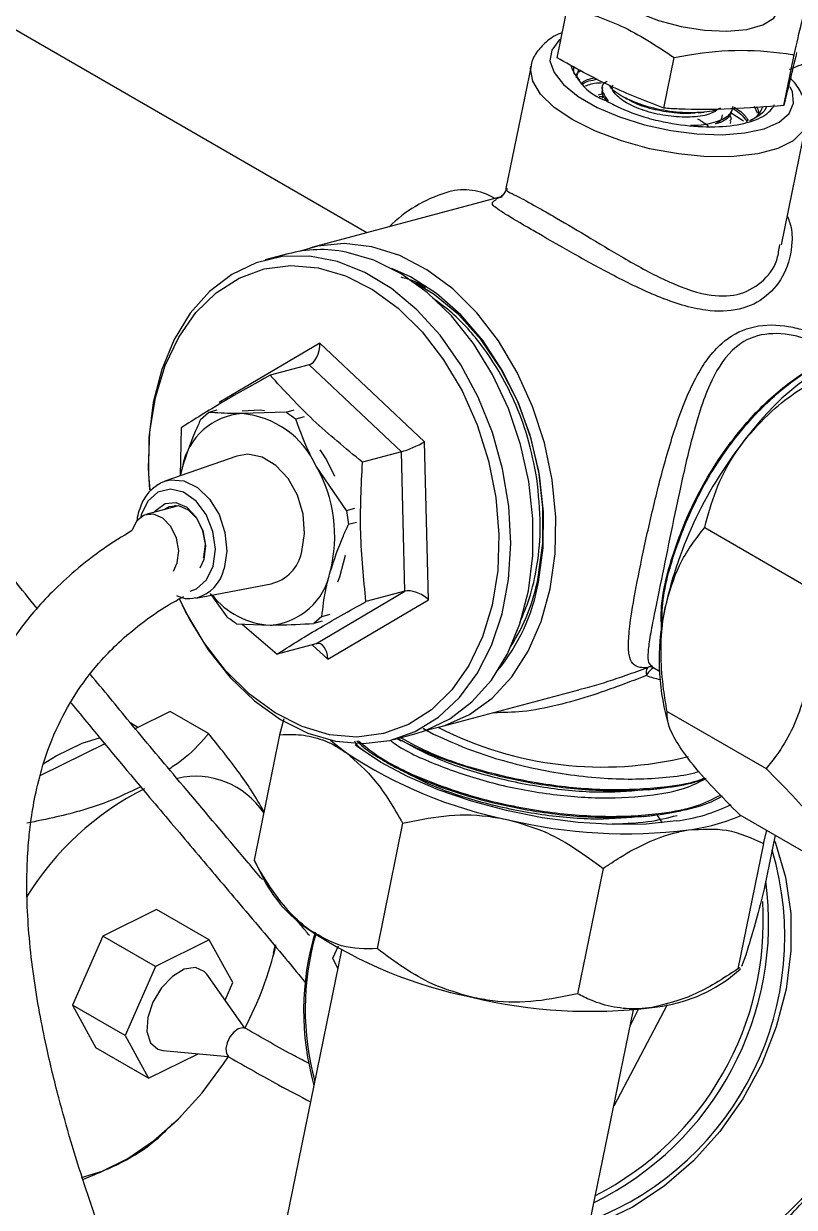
# Model space of a CAD drawing. Extents: x 75 to 2075, y 25 to 1460.
# Drawn here: x 1608.7 to 1666.9, y 854.8 to 944.3 of the extents above; entities that cross this region are included whole.
import ezdxf

# ---------------------------------------------------------------- set-up
doc = ezdxf.new("R2010")
doc.units = 0
doc.header["$LTSCALE"] = 5
doc.linetypes.add('SLD-KATı', pattern=[0])
doc.layers.get('0').update_dxf_attribs({"linetype": 'CONTINUOUS'})

msp = doc.modelspace()

# ---------------------------------------------------------------- linework, layer by layer
at = {"color": 7, "linetype": 'SLD-KATı'}
for p, q in [((1634.591, 928.459), (1577.08, 961.66)), ((1648.95, 941.68), (1649.734, 945.511)), ((1657.022, 937.868), (1657.806, 941.699)), ((1666.071, 938.065), (1666.855, 941.896)), ((1646.988, 941.063), (1645.093, 931.804)), ((1650.473, 940.334), (1650.598, 940.806)), ((1652.394, 939.426), (1652.366, 939.286)), ((1652.129, 938.74), (1652.446, 938.761)), ((1652.39, 938.623), (1652.454, 938.767)), ((1662.036, 937.578), (1663.044, 936.906)), ((1663.849, 938.012), (1664.073, 937.514)), ((1662.048, 936.722), (1662.077, 936.862)), ((1665.911, 927.54), (1667.806, 936.803)), ((1644.793, 931.192), (1630.323, 927.316)), ((1644.244, 931.045), (1644.025, 931.172)), ((1665.75, 927.388), (1665.786, 927.566)), ((1628.616, 926.859), (1626.908, 926.402)), ((1631.035, 920.116), (1623.428, 915.622)), ((1638.94, 912.67), (1631.035, 920.116)), ((1630.217, 918.483), (1627.28, 917.696)), ((1637.192, 911.913), (1630.217, 918.483)), ((1622.028, 914.348), (1622.632, 914.883)), ((1623.247, 915.048), (1622.632, 914.883)), ((1628.477, 914.913), (1625.175, 914.797)), ((1628.477, 914.913), (1629.092, 915.078)), ((1629.836, 914.549), (1629.221, 914.384)), ((1620.568, 913.73), (1620.476, 910.089)), ((1639.238, 900.73), (1638.94, 912.67)), ((1624.759, 911.584), (1619.313, 909.683)), ((1637.192, 911.913), (1634.255, 911.126)), ((1637.454, 901.377), (1637.192, 911.913)), ((1620.645, 910.777), (1620.476, 910.095)), ((1620.645, 910.777), (1620.478, 910.09)), ((1633.057, 907.476), (1630.76, 910.829)), ((1619.02, 909.558), (1619.313, 909.683)), ((1620.367, 907.826), (1617.899, 907.165)), ((1620.119, 907.846), (1619.914, 907.705)), ((1633.057, 907.476), (1633.673, 907.641)), ((1633.057, 907.476), (1633.198, 906.412)), ((1633.814, 906.577), (1633.198, 906.412)), ((1660.103, 906.188), (1667.589, 901.867)), ((1621.676, 900.862), (1627.343, 901.938)), ((1622.735, 901.209), (1623.997, 899.436)), ((1630.741, 897.411), (1637.454, 901.377)), ((1631.63, 896.235), (1639.238, 900.73)), ((1637.454, 901.377), (1634.518, 900.591)), ((1624.741, 898.908), (1627.285, 898.821)), ((1625.158, 898.893), (1627.805, 896.625)), ((1631.19, 899.473), (1630.586, 898.938)), ((1631.202, 899.102), (1630.586, 898.938)), ((1631.19, 899.473), (1631.805, 899.638)), ((1630.741, 897.411), (1627.805, 896.625)), ((1656.14, 895.656), (1656.679, 895.345)), ((1640.026, 891.093), (1650.604, 893.927)), ((1619.731, 892.289), (1617.091, 890.987)), ((1622.628, 890.616), (1619.731, 892.289)), ((1628.322, 891.735), (1627.997, 890.532)), ((1657.141, 892.144), (1657.376, 891.292)), ((1657.26, 892.296), (1664.746, 887.975)), ((1617.289, 891.084), (1616.748, 891.397)), ((1638.803, 891.01), (1639.617, 890.587)), ((1638.828, 891.018), (1639.617, 890.587)), ((1614.79, 889.852), (1609.918, 887.45)), ((1627.997, 890.532), (1626.059, 881.064)), ((1636.611, 890.179), (1638.319, 890.636)), ((1636.875, 890.249), (1637.181, 890.072)), ((1610.141, 888.342), (1611.109, 888.946)), ((1662.752, 884.482), (1670.238, 880.161)), ((1637.288, 883.84), (1635.351, 874.373)), ((1664.546, 882.304), (1664.81, 883.295)), ((1665.435, 882.934), (1664.607, 878.892)), ((1664.546, 882.304), (1662.609, 872.836)), ((1626.059, 881.064), (1626.085, 881.055)), ((1626.063, 881.044), (1627.003, 879.227)), ((1652.428, 880.432), (1650.49, 870.965)), ((1618.705, 877.33), (1614.633, 875.322)), ((1622.683, 875.034), (1618.705, 877.33)), ((1629.854, 876.077), (1629.461, 876.304)), ((1614.633, 875.322), (1612.341, 870.098)), ((1618.611, 873.026), (1614.633, 875.322)), ((1622.683, 875.034), (1618.611, 873.026)), ((1624.461, 871.817), (1622.683, 875.034)), ((1632.68, 874.261), (1617.712, 801.111)), ((1627.493, 873.746), (1627.57, 874.03)), ((1627.526, 874.04), (1627.646, 874.574)), ((1632.012, 873.66), (1632.447, 874.58)), ((1663.204, 873.89), (1662.873, 873.01)), ((1618.611, 873.026), (1616.318, 867.802)), ((1632.398, 872.879), (1632.012, 873.66)), ((1661.896, 872.087), (1662.821, 872.85)), ((1662.754, 872.932), (1662.609, 872.836)), ((1625.358, 868.375), (1622.493, 872.431)), ((1623.873, 870.477), (1624.461, 871.817)), ((1612.341, 870.098), (1614.12, 866.881)), ((1616.318, 867.802), (1612.341, 870.098)), ((1647.992, 836.853), (1654.724, 869.75)), ((1616.318, 867.802), (1618.097, 864.585)), ((1618.097, 864.585), (1614.12, 866.881)), ((1619.172, 866.677), (1624.116, 866.225)), ((1618.097, 864.585), (1621.843, 866.433)), ((1619.976, 861.129), (1620.533, 861.69))]:
    msp.add_line(p, q, dxfattribs=at)
at = {"color": 8, "linetype": 'SLD-KATı'}
for p, q in [((1617.54, 907.136), (1617.497, 906.977)), ((1630.461, 897.336), (1631.63, 896.235)), ((1657.261, 870.129), (1653.233, 862.464)), ((1654.488, 868.598), (1655.114, 869.791))]:
    msp.add_line(p, q, dxfattribs=at)
at = {"color": 7, "linetype": 'SLD-KATı', "flags": 128}
for points in [[(1652.841, 946.625), (1653.772, 945.834), (1655.059, 945.106), (1656.615, 944.491), (1658.333, 944.031), (1660.097, 943.756), (1661.785, 943.686), (1663.284, 943.826), (1664.491, 944.165), (1665.323, 944.681), (1665.725, 945.339), (1665.668, 946.093), (1665.156, 946.893), (1664.225, 947.683), (1662.938, 948.411), (1662.127, 948.759)], [(1648.433, 901.551), (1648.801, 904.201), (1648.85, 906.967), (1648.579, 909.787), (1647.993, 912.592), (1647.107, 915.319), (1645.941, 917.901), (1644.523, 920.281), (1642.886, 922.4), (1641.068, 924.21), (1639.111, 925.669), (1637.063, 926.741), (1634.97, 927.403), (1632.882, 927.638), (1630.848, 927.441), (1629.48, 927.047)], [(1632.214, 890.041), (1634.298, 889.858), (1636.323, 890.106), (1638.24, 890.781), (1640.006, 891.866), (1641.578, 893.336), (1642.921, 895.156), (1644.001, 897.285), (1644.795, 899.671), (1645.283, 902.259), (1645.454, 904.989), (1645.305, 907.796), (1644.837, 910.615), (1644.064, 913.379), (1643.001, 916.024), (1641.676, 918.487), (1640.118, 920.712), (1638.364, 922.645), (1636.455, 924.242), (1634.436, 925.465), (1632.354, 926.286), (1630.259, 926.685), (1628.198, 926.652), (1626.222, 926.189), (1624.374, 925.307), (1622.7, 924.025), (1621.239, 922.375), (1620.024, 920.395), (1619.084, 918.131), (1618.441, 915.636), (1618.11, 912.97), (1618.099, 910.193), (1618.187, 909.047)], [(1638.319, 890.636), (1639.005, 890.848), (1640.852, 891.731), (1642.526, 893.012), (1643.988, 894.662), (1645.203, 896.642), (1646.143, 898.906), (1646.786, 901.401), (1647.116, 904.068), (1647.127, 906.844), (1646.818, 909.666), (1646.195, 912.465), (1645.275, 915.178), (1644.077, 917.739), (1642.631, 920.09), (1640.97, 922.175), (1639.133, 923.946), (1637.164, 925.36), (1635.108, 926.385), (1633.013, 926.996)], [(1618.2, 909.037), (1618.101, 910.693), (1618.196, 913.421), (1618.613, 916.021), (1619.344, 918.427), (1620.37, 920.581), (1621.666, 922.429), (1623.2, 923.927), (1624.934, 925.036), (1626.826, 925.731), (1628.829, 925.993), (1630.894, 925.816), (1632.969, 925.205), (1635.004, 924.175), (1636.948, 922.751), (1638.755, 920.968), (1640.378, 918.869), (1641.779, 916.508), (1642.923, 913.941), (1643.781, 911.233), (1644.332, 908.449), (1644.564, 905.659), (1644.47, 902.93), (1644.052, 900.331), (1643.321, 897.924), (1642.295, 895.771), (1640.999, 893.922), (1639.465, 892.425), (1637.731, 891.315), (1635.839, 890.621), (1633.836, 890.359), (1631.772, 890.535), (1631.772, 890.535)], [(1647.549, 902.061), (1647.902, 904.664), (1647.926, 907.385), (1647.62, 910.153), (1646.991, 912.896), (1646.056, 915.544), (1644.84, 918.028), (1643.373, 920.283), (1641.694, 922.251), (1639.846, 923.881), (1637.876, 925.131), (1636.459, 925.76)], [(1647.534, 902.431), (1647.88, 905.009), (1647.89, 907.705), (1647.566, 910.444), (1646.915, 913.153), (1645.955, 915.758), (1644.713, 918.186), (1643.223, 920.373), (1641.525, 922.259), (1639.665, 923.791), (1638.267, 924.645)], [(1625.169, 915.016), (1626.517, 915.074), (1626.85, 915.024)], [(1629.667, 904.367), (1629.878, 905.733), (1629.765, 907.195), (1629.338, 908.622), (1628.635, 909.888), (1627.718, 910.881), (1626.669, 911.511), (1625.581, 911.724), (1624.759, 911.584)], [(1631.042, 912.046), (1631.526, 911.294), (1632.146, 910.059)], [(1622.244, 903.893), (1622.271, 903.983), (1622.382, 904.938), (1622.201, 905.942), (1621.757, 906.844), (1621.115, 907.505), (1620.376, 907.825), (1619.65, 907.755), (1619.274, 907.534)], [(1619.967, 902.898), (1620.265, 903.53), (1620.37, 904.439), (1620.198, 905.396), (1619.774, 906.254), (1619.164, 906.884), (1618.459, 907.189), (1617.768, 907.122), (1617.195, 906.695), (1616.828, 905.971)], [(1632.938, 904.062), (1632.508, 902.428), (1632.36, 902.066)], [(1639.162, 890.905), (1640.483, 891.228), (1642.348, 892.062), (1644.045, 893.297), (1645.534, 894.905), (1646.78, 896.848), (1647.754, 899.081), (1648.433, 901.551)], [(1620.42, 900.768), (1621.149, 899.298), (1622.595, 896.947), (1624.256, 894.862), (1626.093, 893.092), (1628.063, 891.678), (1630.119, 890.653), (1632.214, 890.041)], [(1631.772, 890.535), (1629.697, 891.146), (1627.662, 892.177), (1625.717, 893.601), (1623.911, 895.384), (1622.287, 897.482), (1620.886, 899.843), (1620.424, 900.789)], [(1611.109, 888.946), (1613.073, 889.892), (1614.47, 890.329)], [(1631.835, 890.12), (1632.018, 889.963), (1633.046, 889.16)], [(1657.956, 884.015), (1655.672, 883.779), (1653.181, 883.74), (1650.547, 883.901), (1647.839, 884.256), (1645.126, 884.797), (1642.48, 885.509), (1639.968, 886.374), (1637.655, 887.37), (1635.603, 888.471), (1633.862, 889.648), (1633.691, 889.781)], [(1656.515, 884.427), (1656.647, 884.258), (1656.901, 883.879)], [(1665.359, 882.564), (1665.449, 882.334), (1666.212, 879.767), (1666.604, 877.036), (1666.616, 874.2), (1666.248, 871.319), (1665.509, 868.455), (1664.414, 865.668), (1662.986, 863.018), (1661.255, 860.561), (1659.259, 858.35), (1657.04, 856.432), (1654.646, 854.848), (1652.127, 853.631), (1651.367, 853.346)], [(1622.493, 872.431), (1622.3, 872.648), (1621.629, 872.94), (1620.789, 872.809), (1619.896, 872.273), (1619.07, 871.404), (1618.422, 870.32), (1618.039, 869.168), (1617.974, 868.101), (1618.236, 867.266), (1618.788, 866.774), (1619.172, 866.677)], [(1625.434, 868.341), (1625.206, 868.399), (1624.873, 868.313)], [(1624.873, 868.313), (1624.531, 868.067), (1624.231, 867.697), (1624.019, 867.26), (1623.928, 866.823), (1623.97, 866.453), (1624.14, 866.205), (1624.184, 866.176)], [(1613.038, 857.075), (1614.582, 857.563), (1616.53, 858.523), (1618.474, 859.854), (1620.361, 861.519), (1622.142, 863.473), (1623.765, 865.662), (1624.131, 866.223)]]:
    msp.add_lwpolyline(points, dxfattribs=at)
at = {"color": 8, "linetype": 'SLD-KATı', "flags": 128}
for points in [[(1649.238, 943.084), (1649.098, 942.971), (1648.546, 942.256), (1648.418, 941.437), (1648.722, 940.554), (1649.441, 939.647), (1650.543, 938.759), (1651.977, 937.932), (1653.675, 937.204), (1655.557, 936.608), (1657.536, 936.174), (1659.519, 935.921), (1661.414, 935.861), (1663.132, 935.997), (1664.592, 936.322), (1665.726, 936.822), (1666.482, 937.473), (1666.824, 938.245), (1666.735, 939.1), (1666.568, 939.479)], [(1667.815, 936.847), (1667.532, 936.149), (1666.785, 935.409), (1665.628, 934.823), (1664.11, 934.416), (1662.3, 934.207), (1660.275, 934.205), (1658.125, 934.409), (1655.942, 934.811), (1653.823, 935.393), (1651.861, 936.13), (1650.14, 936.989), (1648.737, 937.933), (1647.712, 938.921), (1647.11, 939.91), (1646.958, 940.855), (1646.983, 941.041)], [(1619.313, 909.683), (1619.724, 909.785), (1620.761, 909.717), (1621.787, 909.218), (1622.703, 908.337), (1623.419, 907.16), (1623.865, 905.803), (1623.996, 904.398), (1623.801, 903.083)], [(1621.237, 901.384), (1621.706, 901.565), (1622.47, 902.244), (1622.968, 903.28), (1623.138, 904.548), (1622.96, 905.896), (1622.455, 907.161), (1621.685, 908.191), (1620.743, 908.861), (1619.741, 909.09), (1618.801, 908.851), (1618.037, 908.172), (1617.54, 907.136), (1617.54, 907.136)], [(1618.553, 907.341), (1618.666, 907.492), (1619.339, 907.995), (1620.151, 908.073), (1620.979, 907.714), (1621.697, 906.975), (1622.194, 905.966), (1622.397, 904.842), (1622.273, 903.773), (1621.977, 903.111)], [(1672.878, 877.158), (1673.481, 874.502), (1673.705, 871.708), (1673.546, 868.834), (1673.007, 865.943), (1672.1, 863.096), (1670.844, 860.355), (1669.266, 857.778), (1667.4, 855.422), (1665.286, 853.336), (1662.97, 851.565), (1660.501, 850.147), (1657.932, 849.113), (1655.318, 848.484), (1654.564, 848.381)]]:
    msp.add_lwpolyline(points, dxfattribs=at)
at = {"color": 7, "linetype": 'SLD-KATı'}
for centre, radius, start, end in [((1654.032, 942.469), 4.257, 198.47851, 250.86987), ((1662.8, 938.588), 1.809, 293.47108, 340.43357), ((1643.719, 921.333), 10.631, 107.32183, 134.57106), ((1641.926, 927.261), 4.438, 61.7785, 108.00958), ((1631.11, 917.447), 9.737, 78.7308, 104.84337), ((1679.969, 900.714), 20.712, 108.61017, 143.5975), ((1625.523, 909.842), 4.967, 94.0137, 169.15361), ((1624.537, 907.984), 6.843, 24.56774, 84.64784), ((1687.389, 893.521), 30.984, 141.03425, 167.6595), ((1621.374, 905.526), 10.78, 345.57819, 29.46534), ((1626.63, 904.946), 3.091, 283.3312, 349.20654), ((1626.937, 903.776), 4.967, 274.0137, 349.15361), ((1632.981, 905.182), 14.811, 327.31208, 349.29609), ((1633.359, 904.576), 14.411, 320.35472, 349.94863), ((1627.604, 904.831), 6.019, 218.41196, 266.95996), ((1673.86, 896.186), 17.2, 166.69779, 193.5918), ((1656.423, 895.199), 0.752, 148.27572, 195.34177), ((1652.37, 915.119), 27.028, 242.76599, 283.89046), ((1652.095, 917.94), 34.513, 236.50045, 258.58071), ((1621.659, 881.248), 6.147, 33.41994, 103.09131), ((1627.807, 866.605), 22.238, 116.80874, 148.47925), ((1656.382, 896.769), 12.85, 277.03516, 296.45656), ((1654.182, 921.082), 38.032, 256.43631, 277.11289), ((1656.844, 898.536), 15.331, 277.67113, 293.04486), ((1643.139, 875.281), 23.014, 291.20832, 16.49847), ((1636.033, 884.476), 10.445, 210.16727, 236.71854), ((1641.392, 876.339), 23.546, 296.08304, 7.66267), ((1641.205, 876.472), 23.33, 297.14976, 3.59648), ((1650.664, 869.668), 20.855, 163.45979, 195.69432), ((1649.35, 904.524), 34.513, 236.50045, 258.58071), ((1601.979, 880.698), 26.442, 332.19233, 346.77616), ((1650.448, 869.8), 20.525, 164.0109, 195.3545), ((1655.042, 881.596), 11.722, 275.40436, 305.78302), ((1651.436, 907.666), 38.032, 256.43631, 277.11289)]:
    msp.add_arc(centre, radius, start, end, dxfattribs=at)
at = {"color": 8, "linetype": 'SLD-KATı'}
for centre, radius, start, end in [((1620.961, 903.673), 2.9, 284.26278, 348.27497), ((1656.88, 894.452), 1.303, 118.60462, 155.13201), ((1656.244, 894.568), 1.125, 96.93001, 114.18608)]:
    msp.add_arc(centre, radius, start, end, dxfattribs=at)
at = {"color": 7, "linetype": 'SLD-KATı'}
for centre, major_axis, ratio, start_param, end_param in [((1630.182, 919.888), (0.158, 1.42), 0.591262, 3.368742, 4.939538), ((1638.087, 912.442), (1.235, 0.552), 0.134954, 3.843197, 5.413993), ((1638.384, 900.501), (1.217, -0.675), 0.495875, 1.096341, 2.667138), ((1630.776, 896.006), (0.158, 1.42), 0.591262, 4.939538, 6.510334)]:
    msp.add_ellipse(centre, major_axis=major_axis, ratio=ratio, start_param=start_param, end_param=end_param, dxfattribs=at)
at = {"color": 8, "linetype": 'SLD-KATı'}
msp.add_ellipse((1652.25, 913.779), major_axis=(-7.489, 18.859), ratio=0.476644, start_param=2.746143, end_param=2.838304, dxfattribs=at)
at = {"color": 7, "linetype": 'SLD-KATı'}
for points, knots in [([(1609.67, 900.073), (1609.083, 900.802), (1607.152, 903.199), (1603.321, 908.129), (1598.606, 914.421), (1593.835, 921.177), (1589.318, 927.995), (1584.832, 935.388), (1581.099, 942.383), (1578.299, 948.465), (1576.328, 953.443), (1574.83, 958.057), (1573.878, 961.828), (1573.284, 964.961), (1572.901, 967.827), (1572.707, 970.813), (1572.755, 974.034), (1573.153, 977.526), (1574.084, 981.479), (1575.268, 984.008), (1575.91, 985.379)], [0, 0, 0, 0, 0.0274914, 0.0904776, 0.1825713, 0.2570064, 0.3319196, 0.4218573, 0.5111664, 0.5672561, 0.6235593, 0.6747957, 0.7183703, 0.7473588, 0.7784685, 0.8141746, 0.848871, 0.8908986, 0.9408561, 1, 1, 1, 1]), ([(1649.734, 945.511), (1651.1, 945.104), (1653.881, 944.277), (1656.482, 942.568), (1657.806, 941.699)], [0, 0, 0, 0, 0.491212, 1, 1, 1, 1]), ([(1666.855, 941.896), (1667.06, 942.77), (1667.476, 944.549), (1667.713, 945.448), (1667.833, 945.905)], [0, 0, 0, 0, 0.491212, 1, 1, 1, 1]), ([(1649.337, 943.57), (1649.289, 943.554), (1648.801, 943.391), (1648.123, 942.913), (1647.388, 942.116), (1647.011, 941.439), (1647.001, 941.064), (1647, 941.024)], [0, 0, 0, 0, 0.037405, 0.376972, 0.680498, 0.966002, 1, 1, 1, 1]), ([(1657.022, 937.868), (1655.66, 938.395), (1652.926, 939.451), (1650.279, 940.935), (1648.95, 941.68)], [0, 0, 0, 0, 0.497922, 1, 1, 1, 1]), ([(1657.806, 941.699), (1658.188, 941.77), (1659.884, 942.087), (1662.922, 942.365), (1665.513, 942.117), (1666.811, 941.903), (1666.855, 941.896)], [0, 0, 0, 0, 0.123629, 0.548167, 0.984801, 1, 1, 1, 1]), ([(1667.049, 942.074), (1666.865, 941.303), (1666.495, 939.753), (1666.213, 938.629), (1666.071, 938.065)], [0, 0, 0, 0, 0.497922, 1, 1, 1, 1]), ([(1666.508, 940.805), (1666.982, 940.992), (1667.933, 941.368), (1669.53, 941.836), (1671.3, 942.206), (1672.586, 942.279), (1673.235, 942.315)], [0, 0, 0, 0, 0.223518, 0.448621, 0.721723, 1, 1, 1, 1]), ([(1650.195, 941.02), (1650.176, 940.842), (1650.143, 940.513), (1650.508, 940.152), (1650.676, 939.987)], [0, 0, 0, 0, 0.5397364, 1, 1, 1, 1]), ([(1650.423, 940.163), (1650.411, 940.253), (1650.382, 940.475), (1650.616, 940.631), (1650.754, 940.723)], [0, 0, 0, 0, 0.407649, 1, 1, 1, 1]), ([(1650.742, 939.686), (1650.88, 939.818), (1651.107, 940.035), (1651.61, 940.128), (1651.807, 940.164)], [0, 0, 0, 0, 0.6089417, 1, 1, 1, 1]), ([(1650.898, 939.707), (1650.9, 939.709), (1651.1, 939.896), (1651.558, 939.979), (1652.011, 940.062)], [0, 0, 0, 0, 0.010523, 1, 1, 1, 1]), ([(1652.833, 938.416), (1652.644, 938.681), (1652.266, 939.211), (1652.363, 939.747), (1652.721, 939.902), (1652.74, 939.91)], [0, 0, 0, 0, 0.48615, 0.9723, 1, 1, 1, 1]), ([(1667.784, 936.881), (1667.811, 936.975), (1667.937, 937.405), (1667.788, 938.226), (1667.325, 939.216), (1666.88, 939.862), (1666.519, 940.164), (1666.508, 940.173)], [0, 0, 0, 0, 0.081759, 0.373501, 0.667465, 0.990346, 1, 1, 1, 1]), ([(1651.087, 939.552), (1651.378, 939.662), (1651.712, 939.788), (1652.212, 939.793), (1652.278, 939.794)], [0, 0, 0, 0, 0.867651, 1, 1, 1, 1]), ([(1652.74, 938.39), (1652.532, 938.629), (1652.254, 938.949), (1652.405, 939.203), (1652.443, 939.267)], [0, 0, 0, 0, 0.744827, 1, 1, 1, 1]), ([(1661.289, 937.882), (1661.25, 937.859), (1660.878, 937.636), (1659.609, 937.497), (1657.73, 937.54), (1655.75, 937.942), (1654.112, 938.59), (1653.106, 939.204), (1652.944, 939.542), (1652.908, 939.615)], [0, 0, 0, 0, 0.021574, 0.206933, 0.392293, 0.577653, 0.763012, 0.948372, 1, 1, 1, 1]), ([(1661.166, 937.814), (1660.983, 937.685), (1660.533, 937.37), (1659.225, 937.165), (1657.57, 937.207), (1655.875, 937.54), (1654.407, 938.096), (1653.44, 938.77), (1653.025, 939.326), (1653.164, 939.568), (1653.196, 939.624)], [0, 0, 0, 0, 0.098286, 0.241562, 0.384837, 0.528112, 0.671388, 0.814663, 0.957939, 1, 1, 1, 1]), ([(1652.046, 938.868), (1652.178, 938.919), (1652.317, 938.973), (1652.525, 938.976), (1652.535, 938.976)], [0, 0, 0, 0, 0.950419, 1, 1, 1, 1]), ([(1652.637, 938.447), (1652.919, 938.294), (1653.845, 937.794), (1655.114, 937.322), (1656.074, 937.055), (1656.205, 937.018)], [0, 0, 0, 0, 0.274513, 0.900724, 1, 1, 1, 1]), ([(1653.866, 938.778), (1653.931, 938.741), (1654.06, 938.665), (1654.193, 938.589), (1654.259, 938.55)], [0, 0, 0, 0, 0.500073, 1, 1, 1, 1]), ([(1659.584, 937.551), (1659.475, 937.529), (1658.921, 937.414), (1657.598, 937.501), (1655.962, 937.819), (1654.777, 938.222), (1654.39, 938.499), (1654.316, 938.552)], [0, 0, 0, 0, 0.070466, 0.357713, 0.64496, 0.932207, 1, 1, 1, 1]), ([(1656.205, 937.018), (1656.463, 936.958), (1657.593, 936.694), (1659.655, 936.427), (1662.113, 936.477), (1664.058, 936.934), (1665.046, 937.566), (1665.307, 938.018), (1665.377, 938.138)], [0, 0, 0, 0, 0.063383, 0.27803, 0.492678, 0.707326, 0.921974, 1, 1, 1, 1]), ([(1666.071, 938.065), (1663.404, 937.874), (1660.351, 937.654), (1657.395, 937.844), (1657.022, 937.868)], [0, 0, 0, 0, 0.87369, 1, 1, 1, 1]), ([(1662.228, 937.998), (1662.182, 937.797), (1662.071, 937.309), (1661.033, 936.806), (1659.912, 936.53), (1659.157, 936.565), (1659.036, 936.571)], [0, 0, 0, 0, 0.243887, 0.589026, 0.934166, 1, 1, 1, 1]), ([(1659.62, 937.524), (1659.693, 937.533), (1659.838, 937.551), (1659.985, 937.569), (1660.059, 937.578)], [0, 0, 0, 0, 0.499956, 1, 1, 1, 1]), ([(1662.2, 937.859), (1662.147, 937.662), (1662.021, 937.187), (1661.453, 936.785), (1660.912, 936.691), (1660.897, 936.689)], [0, 0, 0, 0, 0.40748, 0.984129, 1, 1, 1, 1]), ([(1661.419, 937.363), (1661.4, 937.179), (1661.371, 936.906), (1661.026, 936.737), (1660.914, 936.682)], [0, 0, 0, 0, 0.67496, 1, 1, 1, 1]), ([(1661.994, 937.346), (1662.041, 937.268), (1662.147, 937.097), (1662.052, 936.957), (1662, 936.88)], [0, 0, 0, 0, 0.452232, 1, 1, 1, 1]), ([(1662.265, 937.823), (1662.322, 937.79), (1662.833, 937.493), (1663.087, 937.151), (1663.313, 936.846)], [0, 0, 0, 0, 0.1103368, 1, 1, 1, 1]), ([(1662.337, 937.942), (1662.511, 937.833), (1663.019, 937.518), (1663.243, 937.168), (1663.391, 936.939)], [0, 0, 0, 0, 0.3431596, 1, 1, 1, 1]), ([(1664.777, 938.023), (1664.767, 937.991), (1664.644, 937.576), (1664.163, 937.223), (1663.613, 936.979), (1663.602, 936.974)], [0, 0, 0, 0, 0.073494, 0.980768, 1, 1, 1, 1]), ([(1663.984, 937.996), (1664.011, 937.967), (1664.179, 937.776), (1664.165, 937.596), (1664.152, 937.444)], [0, 0, 0, 0, 0.15611, 1, 1, 1, 1]), ([(1659.984, 936.814), (1659.918, 936.852), (1659.787, 936.928), (1659.658, 937.003), (1659.594, 937.04)], [0, 0, 0, 0, 0.500039, 1, 1, 1, 1]), ([(1659.962, 936.807), (1660.016, 936.784), (1660.206, 936.698), (1660.31, 936.589), (1660.384, 936.51)], [0, 0, 0, 0, 0.280387, 1, 1, 1, 1]), ([(1644.324, 930.953), (1644.334, 930.985), (1644.355, 931.055), (1644.648, 931.129), (1644.807, 931.17)], [0, 0, 0, 0, 0.459279, 1, 1, 1, 1]), ([(1645.093, 931.806), (1645.093, 931.805), (1645.108, 931.607), (1644.836, 931.262), (1644.739, 931.196), (1644.7, 931.17)], [0, 0, 0, 0, 0.0038516, 0.5985777, 1, 1, 1, 1]), ([(1637.143, 925.12), (1637.485, 925.038), (1638.121, 924.885), (1638.727, 924.5), (1639.008, 924.322)], [0, 0, 0, 0, 0.537512, 1, 1, 1, 1]), ([(1647.421, 909.897), (1647.216, 910.946), (1646.826, 912.947), (1645.799, 915.673), (1644.634, 917.956), (1643.099, 920.249), (1641.42, 922.154), (1640.043, 923.164), (1639.539, 923.534)], [0, 0, 0, 0, 0.189104, 0.360681, 0.514794, 0.65149, 0.872418, 1, 1, 1, 1]), ([(1656.858, 898.363), (1656.834, 898.883), (1656.748, 900.787), (1657.738, 904.592), (1659.725, 909.249), (1662.387, 913.221), (1665.291, 916.301), (1668.123, 918.312), (1670.159, 919.438), (1671.073, 919.505), (1671.124, 919.509)], [0, 0, 0, 0, 0.06437, 0.235565, 0.40482, 0.576068, 0.713766, 0.853396, 0.991913, 1, 1, 1, 1]), ([(1656.918, 898.697), (1656.902, 899.096), (1656.832, 900.882), (1657.811, 904.559), (1659.787, 909.207), (1662.455, 913.194), (1665.348, 916.231), (1668.215, 918.394), (1670.093, 919.102), (1671.026, 919.454)], [0, 0, 0, 0, 0.05045, 0.225812, 0.399186, 0.574601, 0.715649, 0.858677, 1, 1, 1, 1]), ([(1627.28, 917.696), (1626.041, 917.006), (1623.537, 915.613), (1621.564, 914.362), (1620.568, 913.73)], [0, 0, 0, 0, 0.495216, 1, 1, 1, 1]), ([(1634.255, 911.126), (1632.972, 912.176), (1630.381, 914.294), (1628.321, 916.555), (1627.28, 917.696)], [0, 0, 0, 0, 0.495216, 1, 1, 1, 1]), ([(1663.298, 913.006), (1663.985, 913.769), (1665.786, 915.772), (1668.152, 917.162), (1669.615, 918.021)], [0, 0, 0, 0, 0.381419, 1, 1, 1, 1]), ([(1625.175, 914.797), (1624.98, 914.796), (1624.01, 914.795), (1623.244, 914.844), (1622.632, 914.883)], [0, 0, 0, 0, 0.200987, 1, 1, 1, 1]), ([(1628.477, 914.913), (1628.507, 914.89), (1628.747, 914.712), (1629, 914.537), (1629.221, 914.384)], [0, 0, 0, 0, 0.126998, 1, 1, 1, 1]), ([(1622.028, 914.348), (1621.895, 914.062), (1621.341, 912.866), (1620.946, 911.679), (1620.645, 910.777)], [0, 0, 0, 0, 0.239121, 1, 1, 1, 1]), ([(1630.76, 910.829), (1630.633, 911.064), (1630.001, 912.232), (1629.567, 913.429), (1629.221, 914.384)], [0, 0, 0, 0, 0.200987, 1, 1, 1, 1]), ([(1660.103, 906.188), (1660.355, 907.121), (1660.867, 909.016), (1662.031, 911.324), (1662.991, 912.598), (1663.298, 913.006)], [0, 0, 0, 0, 0.3967467, 0.8067521, 1, 1, 1, 1]), ([(1618.986, 909.53), (1618.716, 909.36), (1618.155, 909.007), (1617.643, 908.219), (1617.365, 907.442), (1617.226, 906.967), (1617.223, 906.699), (1617.223, 906.668)], [0, 0, 0, 0, 0.29239, 0.6064373, 0.7959992, 0.9758701, 1, 1, 1, 1]), ([(1646.147, 899.032), (1646.394, 899.612), (1646.961, 900.943), (1647.51, 903.405), (1647.794, 906.469), (1647.549, 908.712), (1647.421, 909.897)], [0, 0, 0, 0, 0.184583, 0.424054, 0.695885, 1, 1, 1, 1]), ([(1616.842, 905.956), (1616.112, 905.508), (1614.67, 904.624), (1612.635, 903.038), (1610.876, 901.422), (1609.46, 899.885), (1607.939, 897.974), (1606.303, 895.426), (1604.729, 892.048), (1603.61, 888.426), (1602.992, 885.03), (1602.721, 882.19), (1602.631, 879.672), (1602.675, 877.036), (1602.889, 874.027), (1603.284, 870.872), (1603.809, 867.815), (1604.527, 864.394), (1605.437, 860.783), (1606.603, 856.796), (1607.95, 852.652), (1609.551, 848.188), (1611.427, 843.37), (1613.525, 838.343), (1616.405, 831.839), (1619.127, 825.995), (1621.198, 821.846), (1621.735, 820.771)], [0, 0, 0, 0, 0.019362, 0.0382607, 0.0545332, 0.0687354, 0.0811935, 0.1053323, 0.1335743, 0.1675688, 0.2015509, 0.2287397, 0.2512828, 0.2789411, 0.3123763, 0.3500665, 0.3860666, 0.4193961, 0.4729147, 0.5199066, 0.5721716, 0.6301317, 0.694006, 0.7625945, 0.8314662, 0.9563064, 1, 1, 1, 1]), ([(1631.815, 902.841), (1632.116, 903.744), (1632.511, 904.93), (1633.065, 906.126), (1633.198, 906.412)], [0, 0, 0, 0, 0.760879, 1, 1, 1, 1]), ([(1657.121, 900.143), (1657.434, 901.252), (1658.095, 903.6), (1659.409, 905.294), (1660.103, 906.188)], [0, 0, 0, 0, 0.472492, 1, 1, 1, 1]), ([(1631.19, 899.473), (1631.263, 900.136), (1631.384, 901.224), (1631.694, 902.387), (1631.815, 902.841)], [0, 0, 0, 0, 0.609911, 1, 1, 1, 1]), ([(1623.799, 830.859), (1623.483, 831.516), (1621.956, 834.692), (1619.888, 839.362), (1617.599, 844.782), (1615.942, 848.965), (1614.505, 852.84), (1613.278, 856.421), (1612.229, 859.762), (1611.236, 863.303), (1610.454, 866.522), (1609.837, 869.588), (1609.394, 872.31), (1609.071, 875.081), (1608.904, 877.732), (1608.889, 880.139), (1608.994, 882.172), (1609.196, 884.065), (1609.516, 885.991), (1610.115, 888.399), (1611.096, 891.051), (1612.615, 893.798), (1614.27, 895.938), (1615.927, 897.616), (1617.622, 899.03), (1619.29, 900.199), (1620.362, 900.765), (1620.752, 900.972)], [0, 0, 0, 0, 0.031606, 0.152811, 0.224501, 0.290731, 0.351606, 0.40728, 0.457942, 0.506538, 0.564092, 0.601494, 0.640965, 0.681666, 0.718664, 0.750074, 0.777923, 0.797471, 0.82189, 0.848659, 0.882165, 0.908472, 0.932632, 0.947373, 0.965094, 0.987278, 1, 1, 1, 1]), ([(1620.209, 901.041), (1620.423, 900.953), (1620.898, 900.759), (1621.379, 900.848), (1621.642, 900.896)], [0, 0, 0, 0, 0.451944, 1, 1, 1, 1]), ([(1627.805, 896.625), (1628.781, 897.244), (1630.752, 898.494), (1633.255, 899.887), (1634.518, 900.591)], [0, 0, 0, 0, 0.495216, 1, 1, 1, 1]), ([(1657.26, 892.296), (1657.168, 892.845), (1656.937, 894.226), (1656.765, 896.462), (1656.837, 898.548), (1657.049, 899.739), (1657.121, 900.143)], [0, 0, 0, 0, 0.205614, 0.517012, 0.836167, 1, 1, 1, 1]), ([(1624.741, 898.908), (1624.52, 899.06), (1624.267, 899.235), (1624.027, 899.414), (1623.997, 899.436)], [0, 0, 0, 0, 0.873002, 1, 1, 1, 1]), ([(1627.285, 898.821), (1627.486, 898.823), (1628.486, 898.832), (1629.653, 898.891), (1630.586, 898.938)], [0, 0, 0, 0, 0.2009869, 1, 1, 1, 1]), ([(1656.093, 895.691), (1656.078, 895.696), (1656.049, 895.704), (1656.106, 895.665), (1656.132, 895.647)], [0, 0, 0, 0, 0.540088, 1, 1, 1, 1]), ([(1626.689, 879.588), (1625.98, 880.428), (1623.862, 882.939), (1620.48, 886.931), (1616.853, 891.254), (1614.695, 893.888), (1613.707, 895.094)], [0, 0, 0, 0, 0.168973, 0.504925, 0.773304, 1, 1, 1, 1]), ([(1667.728, 894.02), (1667.637, 893.627), (1667.372, 892.489), (1666.67, 890.766), (1665.718, 889.177), (1665.019, 888.313), (1664.746, 887.975)], [0, 0, 0, 0, 0.163832, 0.47463, 0.794388, 1, 1, 1, 1]), ([(1612.231, 892.947), (1612.69, 892.387), (1614.666, 889.971), (1617.75, 886.297), (1621.477, 881.882), (1624.918, 877.818), (1627.84, 874.372), (1629.507, 872.33), (1630.036, 871.682)], [0, 0, 0, 0, 0.075476, 0.325158, 0.504845, 0.689712, 0.901646, 1, 1, 1, 1]), ([(1658.446, 889.29), (1658.128, 889.785), (1657.294, 891.081), (1657.273, 891.832), (1657.26, 892.296)], [0, 0, 0, 0, 0.381419, 1, 1, 1, 1]), ([(1622.628, 890.616), (1622.574, 890.553), (1621.972, 889.853), (1621.111, 888.902), (1619.968, 888.149), (1619.644, 887.935)], [0, 0, 0, 0, 0.066369, 0.735382, 1, 1, 1, 1]), ([(1626.809, 884.727), (1626.506, 885.257), (1625.707, 886.656), (1624.162, 888.708), (1622.987, 890.17), (1622.628, 890.616)], [0, 0, 0, 0, 0.2974588, 0.7860029, 1, 1, 1, 1]), ([(1627.997, 890.532), (1628.341, 890.549), (1629.205, 890.593), (1630.629, 890.385), (1631.984, 889.869), (1632.777, 889.34), (1633.046, 889.16)], [0, 0, 0, 0, 0.205614, 0.517012, 0.836167, 1, 1, 1, 1]), ([(1633.654, 890.063), (1633.719, 889.932), (1633.837, 889.693), (1634.172, 889.459), (1634.322, 889.354)], [0, 0, 0, 0, 0.551388, 1, 1, 1, 1]), ([(1633.816, 890.066), (1634.022, 889.863), (1634.523, 889.367), (1635.5, 888.779), (1636.413, 888.257), (1637.178, 887.859), (1638.477, 887.242), (1640.556, 886.408), (1643.694, 885.448), (1647.589, 884.64), (1651.215, 884.282), (1654.219, 884.273), (1656.571, 884.448), (1658.85, 884.869), (1660.539, 885.367), (1661.252, 885.8), (1661.44, 885.914)], [0, 0, 0, 0, 0.0423687, 0.1032182, 0.1298571, 0.1607891, 0.1960136, 0.2792629, 0.3796169, 0.4970449, 0.6315112, 0.7053285, 0.783428, 0.8702988, 0.9659432, 1, 1, 1, 1]), ([(1633.963, 890.068), (1634.421, 889.681), (1635.681, 888.615), (1638.928, 887.069), (1643.253, 885.603), (1647.982, 884.649), (1652.702, 884.26), (1656.566, 884.497), (1659.537, 885.065), (1660.72, 885.68), (1661.289, 885.976)], [0, 0, 0, 0, 0.0823228, 0.2267913, 0.3695359, 0.514134, 0.6568317, 0.8013805, 0.9044989, 1, 1, 1, 1]), ([(1636.353, 890.123), (1636.453, 890.043), (1637.32, 889.353), (1639.881, 888.208), (1643.788, 886.872), (1648.115, 886.012), (1652.42, 885.665), (1655.945, 885.89), (1658.618, 886.402), (1659.67, 886.951), (1660.16, 887.206)], [0, 0, 0, 0, 0.020151, 0.175346, 0.32869, 0.484025, 0.637318, 0.7926, 0.903376, 1, 1, 1, 1]), ([(1636.89, 890.253), (1637.436, 889.974), (1638.682, 889.338), (1641.088, 888.392), (1644.253, 887.433), (1648.179, 886.636), (1651.817, 886.296), (1654.828, 886.302), (1657.162, 886.506), (1659.022, 886.813), (1659.925, 887.149), (1660.205, 887.252)], [0, 0, 0, 0, 0.083577, 0.190629, 0.319484, 0.470103, 0.64244, 0.737004, 0.837028, 0.949532, 1, 1, 1, 1]), ([(1637.111, 890.312), (1637.86, 889.91), (1639.75, 888.896), (1643.7, 887.634), (1648.384, 886.672), (1653.132, 886.277), (1656.934, 886.545), (1659.301, 886.909), (1660.023, 887.245), (1660.097, 887.279)], [0, 0, 0, 0, 0.119669, 0.301944, 0.486585, 0.6688, 0.853378, 0.985053, 1, 1, 1, 1]), ([(1637.23, 890.09), (1638.124, 889.607), (1640.053, 888.566), (1643.913, 887.32), (1648.189, 886.462), (1652.375, 886.095), (1654.746, 886.309), (1655.866, 886.41)], [0, 0, 0, 0, 0.181039, 0.390593, 0.60287, 0.812355, 1, 1, 1, 1]), ([(1639.617, 890.587), (1640.571, 890.152), (1642.221, 889.4), (1644.927, 888.542), (1647.427, 887.926), (1649.996, 887.48), (1652.513, 887.225), (1654.965, 887.154), (1657.222, 887.291), (1658.82, 887.5), (1659.537, 887.715), (1659.68, 887.758)], [0, 0, 0, 0, 0.156794, 0.271002, 0.388523, 0.502732, 0.620224, 0.735336, 0.853666, 0.970789, 1, 1, 1, 1]), ([(1633.046, 889.16), (1633.798, 888.508), (1635.389, 887.128), (1636.632, 884.976), (1637.288, 883.84)], [0, 0, 0, 0, 0.472492, 1, 1, 1, 1]), ([(1662.752, 884.482), (1662.071, 885.165), (1660.685, 886.552), (1659.268, 888.169), (1658.645, 889.018), (1658.446, 889.29)], [0, 0, 0, 0, 0.396747, 0.806752, 1, 1, 1, 1]), ([(1635.973, 888.508), (1636.111, 888.429), (1636.387, 888.269), (1636.665, 888.108), (1636.804, 888.028)], [0, 0, 0, 0, 0.5000191, 1, 1, 1, 1]), ([(1636.857, 888.046), (1637.738, 887.571), (1639.655, 886.537), (1643.499, 885.296), (1647.775, 884.439), (1651.961, 884.071), (1654.332, 884.285), (1655.452, 884.387)], [0, 0, 0, 0, 0.178881, 0.388985, 0.601818, 0.811853, 1, 1, 1, 1]), ([(1664.746, 887.975), (1665.427, 887.293), (1666.812, 885.906), (1668.23, 884.289), (1668.853, 883.439), (1669.052, 883.167)], [0, 0, 0, 0, 0.396747, 0.806752, 1, 1, 1, 1]), ([(1617.498, 886.608), (1616.68, 886.204), (1614.793, 885.273), (1611.762, 884.432), (1609.641, 883.995), (1608.886, 883.839)], [0, 0, 0, 0, 0.330453, 0.761777, 1, 1, 1, 1]), ([(1655.884, 886.38), (1656.045, 886.399), (1656.366, 886.438), (1656.689, 886.477), (1656.851, 886.497)], [0, 0, 0, 0, 0.499987, 1, 1, 1, 1]), ([(1637.288, 883.84), (1638.318, 884.058), (1640.412, 884.501), (1643.138, 884.513), (1644.747, 884.208), (1645.262, 884.11)], [0, 0, 0, 0, 0.396747, 0.806752, 1, 1, 1, 1]), ([(1652.718, 883.787), (1653.791, 883.814), (1655.765, 883.863), (1657.314, 884.259), (1658.021, 884.439)], [0, 0, 0, 0, 0.5435922, 1, 1, 1, 1]), ([(1655.471, 884.356), (1655.631, 884.376), (1655.951, 884.415), (1656.274, 884.454), (1656.435, 884.473)], [0, 0, 0, 0, 0.499988, 1, 1, 1, 1]), ([(1645.262, 884.11), (1646.263, 883.819), (1648.887, 883.056), (1651.075, 881.435), (1652.428, 880.432)], [0, 0, 0, 0, 0.381419, 1, 1, 1, 1]), ([(1652.428, 880.432), (1652.862, 880.723), (1653.954, 881.455), (1655.766, 882.424), (1657.509, 883.082), (1658.541, 883.276), (1658.891, 883.342)], [0, 0, 0, 0, 0.205614, 0.517012, 0.836167, 1, 1, 1, 1]), ([(1658.891, 883.342), (1659.877, 883.401), (1661.964, 883.525), (1663.655, 882.726), (1664.546, 882.304)], [0, 0, 0, 0, 0.4724924, 1, 1, 1, 1]), ([(1630.301, 875.744), (1630.037, 875.949), (1629.272, 876.54), (1628.08, 877.853), (1626.946, 879.483), (1626.309, 880.619), (1626.059, 881.064)], [0, 0, 0, 0, 0.1638321, 0.4746302, 0.7943879, 1, 1, 1, 1]), ([(1664.607, 878.892), (1664.395, 878.085), (1663.964, 876.446), (1663.497, 874.806), (1663.275, 874.112), (1663.204, 873.89)], [0, 0, 0, 0, 0.396747, 0.806752, 1, 1, 1, 1]), ([(1630.248, 875.357), (1630.058, 875.588), (1629.681, 876.047), (1629.269, 876.533), (1629.065, 876.773)], [0, 0, 0, 0, 0.504652, 1, 1, 1, 1]), ([(1635.351, 874.373), (1634.459, 874.353), (1632.767, 874.315), (1631.092, 875.286), (1630.301, 875.744)], [0, 0, 0, 0, 0.527508, 1, 1, 1, 1]), ([(1642.517, 870.695), (1641.516, 870.986), (1638.892, 871.749), (1636.704, 873.37), (1635.351, 874.373)], [0, 0, 0, 0, 0.3814192, 1, 1, 1, 1]), ([(1662.609, 872.836), (1661.481, 872.103), (1659.342, 870.712), (1657.171, 870.179), (1656.146, 869.927)], [0, 0, 0, 0, 0.527508, 1, 1, 1, 1]), ([(1650.49, 870.965), (1649.461, 870.747), (1647.367, 870.304), (1644.64, 870.292), (1643.032, 870.597), (1642.517, 870.695)], [0, 0, 0, 0, 0.396747, 0.806752, 1, 1, 1, 1]), ([(1656.146, 869.927), (1655.801, 869.885), (1654.801, 869.765), (1653.221, 869.905), (1651.698, 870.355), (1650.83, 870.793), (1650.49, 870.965)], [0, 0, 0, 0, 0.163832, 0.47463, 0.794388, 1, 1, 1, 1]), ([(1630.256, 865.662), (1629.876, 865.862), (1628.36, 866.658), (1626.687, 867.62), (1625.434, 868.341)], [0, 0, 0, 0, 0.250916, 1, 1, 1, 1]), ([(1624.185, 866.176), (1625.444, 865.454), (1627.567, 864.238), (1629.535, 863.216), (1630.335, 862.801)], [0, 0, 0, 0, 0.593422, 1, 1, 1, 1]), ([(1613.133, 856.932), (1614.271, 857.403), (1616.436, 858.299), (1618.597, 859.786), (1619.547, 860.765), (1619.896, 861.124)], [0, 0, 0, 0, 0.412276, 0.784253, 1, 1, 1, 1]), ([(1654.783, 848.355), (1654.931, 848.364), (1655.853, 848.419), (1657.558, 848.842), (1659.84, 849.625), (1662.03, 850.723), (1664.067, 852.052), (1665.88, 853.54), (1667.336, 854.991), (1668.534, 856.392), (1669.613, 857.826), (1670.272, 858.908), (1670.625, 859.488)], [0, 0, 0, 0, 0.024178, 0.150323, 0.275732, 0.399848, 0.521544, 0.637931, 0.743314, 0.819018, 0.903129, 1, 1, 1, 1])]:
    msp.add_open_spline(points, degree=3, knots=knots, dxfattribs=at)
at = {"color": 8, "linetype": 'SLD-KATı'}
for points, knots in [([(1666.35, 929.684), (1666.419, 929.523), (1666.683, 928.906), (1666.763, 927.394), (1666.292, 925.386), (1664.853, 923.547), (1662.795, 922.522), (1659.983, 922.465), (1656.739, 923.481), (1653.328, 925.133), (1650.189, 926.868), (1648.132, 928.051), (1646.337, 929.089), (1645.473, 929.595), (1644.445, 930.248), (1643.854, 930.646), (1644.19, 930.866), (1644.324, 930.953)], [0, 0, 0, 0, 0.017523, 0.067081, 0.154143, 0.229754, 0.307175, 0.384393, 0.483976, 0.571252, 0.651086, 0.730299, 0.748371, 0.834227, 0.839961, 0.936422, 1, 1, 1, 1]), ([(1645.202, 931.78), (1645.167, 931.755), (1645.019, 931.65), (1645.861, 931.279), (1647.161, 930.568), (1648.13, 930.022), (1649.191, 929.416), (1651.126, 928.263), (1654.028, 926.508), (1657.132, 924.79), (1660.071, 923.664), (1662.638, 923.624), (1664.453, 924.621), (1665.552, 926.016), (1665.7, 927.047), (1665.75, 927.388)], [0, 0, 0, 0, 0.035498, 0.150764, 0.24232, 0.261365, 0.283184, 0.37877, 0.474628, 0.578213, 0.693855, 0.781603, 0.869431, 0.956691, 1, 1, 1, 1]), ([(1655.783, 895.594), (1655.593, 895.594), (1655.099, 895.593), (1654.632, 895.859), (1654.363, 896.504), (1654.326, 897.571), (1654.501, 899.287), (1654.966, 901.981), (1655.734, 905.668), (1656.675, 909.646), (1657.831, 913.764), (1659.264, 917.486), (1661.133, 920.149), (1663.468, 921.463), (1665.64, 921.563), (1667.673, 921.126), (1669.336, 920.5), (1670.461, 919.725), (1670.938, 919.396)], [0, 0, 0, 0, 0.034026, 0.088118, 0.143704, 0.197135, 0.252502, 0.329052, 0.405506, 0.478709, 0.559758, 0.65793, 0.743883, 0.810844, 0.877951, 0.908441, 0.961168, 1, 1, 1, 1]), ([(1669.58, 919.626), (1668.945, 919.94), (1667.927, 920.442), (1666.027, 920.89), (1663.99, 920.854), (1661.878, 919.566), (1660.317, 916.934), (1659.187, 913.278), (1658.262, 909.236), (1657.457, 905.333), (1656.721, 901.73), (1656.191, 899.139), (1655.886, 897.467), (1655.792, 896.458), (1655.841, 895.872), (1656.079, 895.749), (1656.171, 895.701)], [0, 0, 0, 0, 0.054515, 0.087377, 0.158768, 0.230032, 0.323477, 0.432574, 0.523677, 0.606353, 0.692838, 0.77935, 0.839333, 0.901659, 0.961605, 1, 1, 1, 1]), ([(1650.598, 893.949), (1650.879, 894.018), (1652.101, 894.317), (1653.847, 894.919), (1655.251, 895.408), (1655.783, 895.594)], [0, 0, 0, 0, 0.156185, 0.679567, 1, 1, 1, 1]), ([(1655.698, 895), (1655.195, 894.808), (1653.88, 894.304), (1651.627, 893.489), (1648.997, 892.734), (1646.457, 892.222), (1644.872, 892.204), (1644.143, 892.196)], [0, 0, 0, 0, 0.137301, 0.359274, 0.587427, 0.810048, 1, 1, 1, 1])]:
    msp.add_open_spline(points, degree=3, knots=knots, dxfattribs=at)
at = {"color": 7, "linetype": 'SLD-KATı'}
msp.add_open_spline([(1634.518, 900.591), (1634.341, 902.311), (1633.988, 905.752), (1634.166, 909.335), (1634.255, 911.126)], degree=3, dxfattribs=at)

doc.saveas('drawing.dxf')
